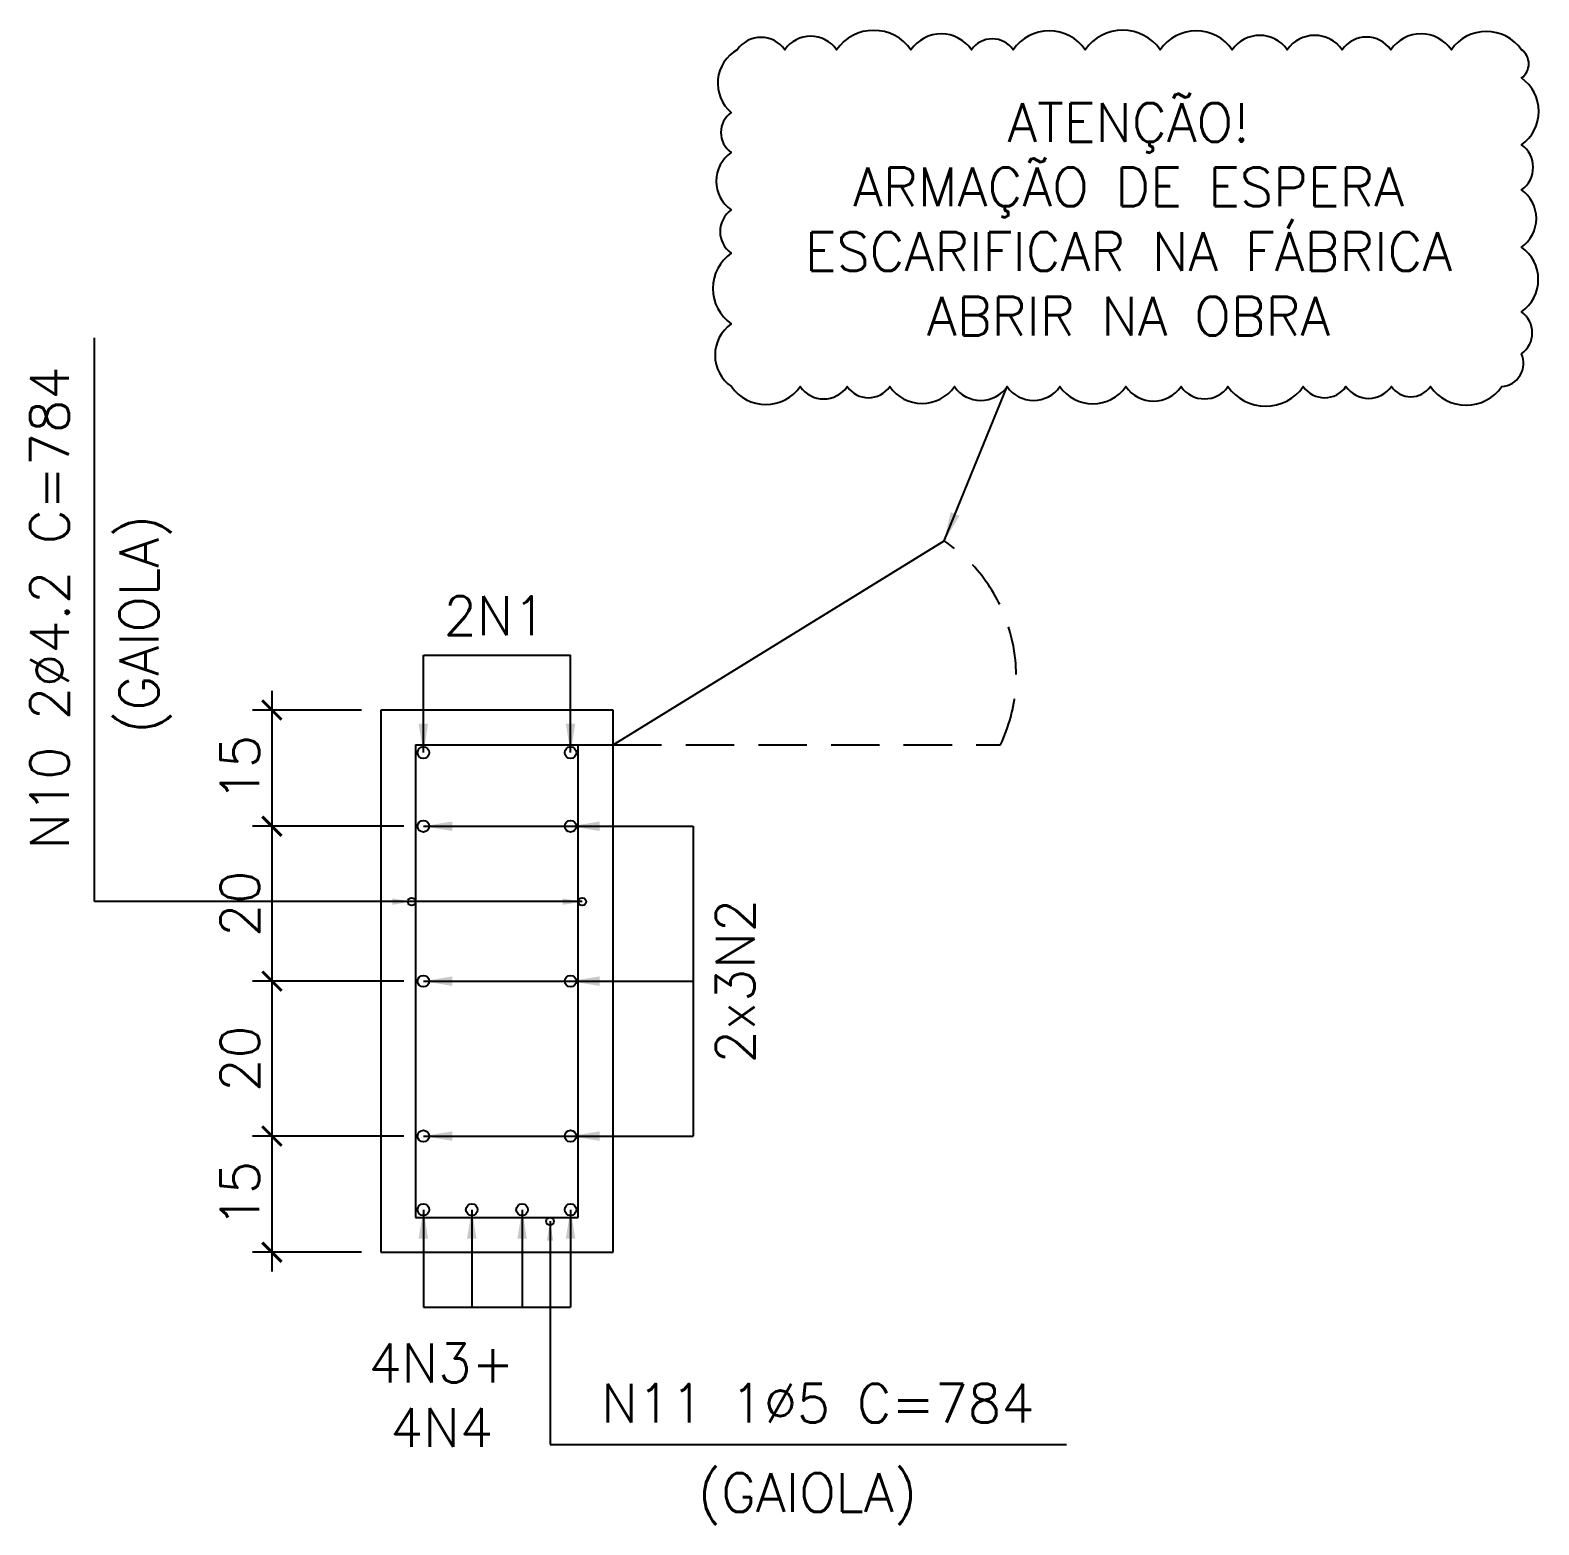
# Model space of a CAD drawing. Header units: centimetres. Extents: x 0 to 6700, y 10 to 1495.
# Drawn here: x 3544 to 3933.5, y 415.6 to 801.5 of the extents above; entities that cross this region are included whole.
import ezdxf
from ezdxf.enums import TextEntityAlignment as Align

# ---------------------------------------------------------------- set-up
doc = ezdxf.new("R2010")
doc.units = ezdxf.units.CM
doc.header["$LTSCALE"] = 50
doc.header["$MEASUREMENT"] = 0
doc.header["$PDMODE"] = 67
doc.linetypes.add('HIDDEN', pattern=[0.375, 0.25, -0.125])
for name, color, linetype in [('COTAS-PRECON', 1, 'Continuous'), ('LINHA-01-PRECON', 1, 'Continuous'), ('LINHA-02-PRECON', 2, 'Continuous'), ('LINHA-04-PRECON', 4, 'Continuous'), ('LINHA-PRECON-TRACEJADA', 1, 'HIDDEN'), ('X1', 2, 'Continuous')]:
    doc.layers.add(name, color=color, linetype=linetype)
doc.styles.add('ROMANS', font='ROMANS.SHX', dxfattribs={"oblique": 15, "height": 3})
doc.styles.get("Standard").update_dxf_attribs({"font": 'romans.shx'})
doc.dimstyles.new('ESC50-25', dxfattribs={"dimscale": 50, "dimtxt": 0.2, "dimasz": 0.1, "dimexe": 0.1, "dimexo": 0.1, "dimgap": 0.065, "dimtad": 1, "dimdec": 1, "dimlfac": 0.5, "dimzin": 12, "dimdsep": 46, "dimtxsty": 'Standard', "dimblk": 'ARCHTICK', "dimcen": 0.09, "dimdle": 0.1, "dimclrd": 256, "dimclre": 256, "dimclrt": 2, "dimaunit": 1, "dimazin": 0, "dimtfac": 1, "dimtdec": 1, "dimtix": 1, "dimtmove": 1, "dimatfit": 3, "dimfxl": 1, "dimtolj": 1, "dimtzin": 0, "dimlwd": -1, "dimlwe": -1, "dimarcsym": 0})
doc.dimstyles.new('ESC50-50', dxfattribs={"dimscale": 50, "dimtxt": 0.2, "dimasz": 0.15, "dimexe": 0.15, "dimexo": 0.15, "dimgap": 0.08, "dimtad": 1, "dimdec": 1, "dimzin": 12, "dimdsep": 46, "dimtxsty": 'Standard', "dimblk": 'ARCHTICK', "dimcen": 0.09, "dimdle": 0.15, "dimclrd": 256, "dimclre": 256, "dimclrt": 2, "dimazin": 3, "dimtfac": 1, "dimtdec": 1, "dimtix": 1, "dimtmove": 2, "dimatfit": 2, "dimfxl": 0.15, "dimtolj": 1, "dimtzin": 0, "dimarcsym": 0})

# ---------------------------------------------------------------- blocks, each defined once
blk = doc.blocks.new('_ArchTick')
at = {"color": 0, "linetype": 'ByBlock', "const_width": 0.15}
blk.add_lwpolyline([(-0.5, -0.5), (0.5, 0.5)], dxfattribs=at)
blk = doc.blocks.new('*D97')
at = {"layer": 'COTAS-PRECON', "transparency": 16777216}
for p, q in [((3606.46, 630.95), (3606.46, 590.95)), ((3629.56, 625.95), (3601.46, 625.95)), ((3640.56, 595.95), (3601.46, 595.95))]:
    blk.add_line(p, q, dxfattribs=at)
at = {"layer": 'Defpoints', "color": 0, "transparency": 16777216}
for p in [(3634.56, 625.95), (3606.46, 595.95), (3645.56, 595.95)]:
    blk.add_point(p, dxfattribs=at)
at = {"layer": 'COTAS-PRECON', "transparency": 16777216, "xscale": 5, "yscale": 5, "zscale": 5}
for p, rotation in [((3606.46, 625.95), 90), ((3606.46, 595.95), 270)]:
    blk.add_blockref('_ArchTick', p, dxfattribs=dict(at, rotation=rotation))
at = {"layer": 'COTAS-PRECON', "color": 2, "transparency": 16777216, "insert": (3598.21, 610.95), "char_height": 10, "attachment_point": 5, "rotation": 90}
blk.add_mtext('\\A1;15', dxfattribs=at)
blk = doc.blocks.new('*D98')
at = {"layer": 'COTAS-PRECON', "transparency": 16777216}
for p, q in [((3606.46, 600.95), (3606.46, 550.95)), ((3640.56, 595.95), (3601.46, 595.95)), ((3640.56, 555.95), (3601.46, 555.95))]:
    blk.add_line(p, q, dxfattribs=at)
at = {"layer": 'Defpoints', "color": 0, "transparency": 16777216}
for p in [(3645.56, 595.95), (3606.46, 555.95), (3645.56, 555.95)]:
    blk.add_point(p, dxfattribs=at)
at = {"layer": 'COTAS-PRECON', "transparency": 16777216, "xscale": 5, "yscale": 5, "zscale": 5}
for p, rotation in [((3606.46, 595.95), 90), ((3606.46, 555.95), 270)]:
    blk.add_blockref('_ArchTick', p, dxfattribs=dict(at, rotation=rotation))
at = {"layer": 'COTAS-PRECON', "color": 2, "transparency": 16777216, "insert": (3598.21, 575.95), "char_height": 10, "attachment_point": 5, "rotation": 90}
blk.add_mtext('\\A1;20', dxfattribs=at)
blk = doc.blocks.new('*D99')
at = {"layer": 'COTAS-PRECON', "transparency": 16777216}
for p, q in [((3606.46, 560.95), (3606.46, 510.95)), ((3640.56, 555.95), (3601.46, 555.95)), ((3640.56, 515.95), (3601.46, 515.95))]:
    blk.add_line(p, q, dxfattribs=at)
at = {"layer": 'Defpoints', "color": 0, "transparency": 16777216}
for p in [(3645.56, 555.95), (3606.46, 515.95), (3645.56, 515.95)]:
    blk.add_point(p, dxfattribs=at)
at = {"layer": 'COTAS-PRECON', "transparency": 16777216, "xscale": 5, "yscale": 5, "zscale": 5}
for p, rotation in [((3606.46, 555.95), 90), ((3606.46, 515.95), 270)]:
    blk.add_blockref('_ArchTick', p, dxfattribs=dict(at, rotation=rotation))
at = {"layer": 'COTAS-PRECON', "color": 2, "transparency": 16777216, "insert": (3598.21, 535.95), "char_height": 10, "attachment_point": 5, "rotation": 90}
blk.add_mtext('\\A1;20', dxfattribs=at)
blk = doc.blocks.new('*D100')
at = {"layer": 'COTAS-PRECON', "transparency": 16777216}
for p, q in [((3606.46, 520.95), (3606.46, 480.95)), ((3640.56, 515.95), (3601.46, 515.95)), ((3629.56, 485.95), (3601.46, 485.95))]:
    blk.add_line(p, q, dxfattribs=at)
at = {"layer": 'Defpoints', "color": 0, "transparency": 16777216}
for p in [(3645.56, 515.95), (3606.46, 485.95), (3634.56, 485.95)]:
    blk.add_point(p, dxfattribs=at)
at = {"layer": 'COTAS-PRECON', "transparency": 16777216, "xscale": 5, "yscale": 5, "zscale": 5}
for p, rotation in [((3606.46, 515.95), 90), ((3606.46, 485.95), 270)]:
    blk.add_blockref('_ArchTick', p, dxfattribs=dict(at, rotation=rotation))
at = {"layer": 'COTAS-PRECON', "color": 2, "transparency": 16777216, "insert": (3598.21, 500.95), "char_height": 10, "attachment_point": 5, "rotation": 90}
blk.add_mtext('\\A1;15', dxfattribs=at)

msp = doc.modelspace()

# ---------------------------------------------------------------- linework, layer by layer
at = {"layer": 'COTAS-PRECON'}
msp.add_lwpolyline([(3929.06, 796.448, 0.5205671), (3910.97, 796.448, 0.5205671), (3895.32, 796.448, 0.5205671), (3882.782, 796.448, 0.5205671), (3868.591, 796.448, 0.5205671), (3854.4, 796.448, 0.5205671), (3835.806, 796.448, 0.5205671), (3816.455, 796.448, 0.5205671), (3797.814, 796.448, 0.5205671), (3787.082, 796.448, 0.5205671), (3771.445, 796.448, 0.5205671), (3752.266, 796.448, 0.5205671), (3738.849, 796.448, 0.5205671), (3726.61, 796.448, 0.5205671), (3725.06, 780.222, 0.5205671), (3725.06, 769.92, 0.5205671), (3725.06, 755.062, 0.5205671), (3725.06, 743.902, 0.5205671), (3725.06, 725.648, 0.5205671), (3725.087, 709.448, 0.5205671), (3742.849, 709.448, 0.5205671), (3754.998, 709.448, 0.5205671), (3765.964, 709.448, 0.5205671), (3782.659, 709.448, 0.5205671), (3796.273, 709.448, 0.5205671), (3809.9, 709.448, 0.5205671), (3826.925, 709.448, 0.5205671), (3841.178, 709.448, 0.5205671), (3853.295, 709.448, 0.5205671), (3872.737, 709.448, 0.5205671), (3883.759, 709.448, 0.5205671), (3895.472, 709.448, 0.5205671), (3905.553, 709.448, 0.5205671), (3923.995, 709.448, 0.5205671), (3929.06, 717.948, 0.5205671), (3929.06, 728.735, 0.5205671), (3929.06, 745.483, 0.5205671), (3929.06, 760.251, 0.5205671), (3929.06, 771.899, 0.5205671), (3929.06, 789.14, 0.5205671)], format="xyb", close=True, dxfattribs=at)
at = {"layer": 'LINHA-02-PRECON'}
for p, q in [((3694.56, 625.948), (3634.56, 625.948)), ((3634.56, 625.948), (3634.56, 485.948)), ((3694.56, 485.948), (3694.56, 625.948)), ((3634.56, 485.948), (3694.56, 485.948))]:
    msp.add_line(p, q, dxfattribs=at)
at = {"layer": 'LINHA-04-PRECON'}
for p, q in [((3694.56, 616.948), (3780.025, 669.636)), ((3643.56, 616.948), (3643.56, 494.948)), ((3643.56, 616.948), (3694.56, 616.948)), ((3685.56, 494.948), (3685.56, 616.948)), ((3643.56, 494.948), (3685.56, 494.948))]:
    msp.add_line(p, q, dxfattribs=at)
for centre, radius in [((3645.56, 614.948), 1.5), ((3683.56, 614.948), 1.5), ((3645.56, 595.948), 1.5), ((3683.56, 595.948), 1.5), ((3642.56, 576.479), 1), ((3686.56, 576.479), 1), ((3645.56, 555.948), 1.5), ((3683.56, 555.948), 1.5), ((3645.56, 515.948), 1.5), ((3683.56, 515.948), 1.5), ((3645.56, 496.948), 1.5), ((3658.06, 496.948), 1.5), ((3671.06, 496.948), 1.5), ((3678.268, 493.948), 1), ((3683.56, 496.948), 1.5)]:
    msp.add_circle(centre, radius, dxfattribs=at)
at = {"layer": 'LINHA-PRECON-TRACEJADA'}
msp.add_line((3694.56, 616.948), (3794.56, 616.948), dxfattribs=at)
msp.add_arc((3756.744, 634.865), 41.845, 334.64844, 56.19616, dxfattribs=at)

# ---------------------------------------------------------------- texts
at = {"layer": 'LINHA-01-PRECON', "color": 2, "char_height": 10, "attachment_point": 5}
for s, insert in [('\\A1;{\\C4;ATENÇÃO!}\\PARMAÇÃO DE ESPERA\\PESCARIFICAR NA FÁBRICA\\PABRIR NA OBRA', (3827.64, 752.669)), ('\\A1;2N1', (3664.06, 650.319)), ('\\A1;4N3+\\P4N4', (3650.251, 449.031)), ('\\A1;(GAIOLA)', (3744.719, 422.248))]:
    msp.add_mtext(s, dxfattribs=dict(at, insert=insert))
at = {"layer": 'LINHA-01-PRECON', "color": 2, "char_height": 10, "attachment_point": 5, "rotation": 90}
for s, insert in [('\\A1;(GAIOLA)', (3573.819, 648.092)), ('\\A1;2x3N2', (3726.09, 555.948))]:
    msp.add_mtext(s, dxfattribs=dict(at, insert=insert))
at = {"layer": 'X1', "style": 'ROMANS'}
msp.add_text('N10 2%%C4.2 C=784', height=10, rotation=90, dxfattribs=at).set_placement((3554.049, 652.277), align=Align.CENTER)
msp.add_text('N11 1%%C5 C=784', height=10, dxfattribs=at).set_placement((3747.387, 441.96), align=Align.CENTER)

# ---------------------------------------------------------------- dimensions: what is measured, and where the dimension line sits
at = {"layer": 'COTAS-PRECON'}
for base, p1, p2, picture, middle in [((3606.465, 595.948), (3634.56, 625.948), (3645.56, 595.948), '*D97', (3598.215, 610.948)), ((3606.465, 555.948), (3645.56, 595.948), (3645.56, 555.948), '*D98', (3598.215, 575.948)), ((3606.465, 515.948), (3645.56, 555.948), (3645.56, 515.948), '*D99', (3598.215, 535.948)), ((3606.465, 485.948), (3645.56, 515.948), (3634.56, 485.948), '*D100', (3598.215, 500.948))]:
    dim = msp.add_linear_dim(base=base, p1=p1, p2=p2, angle=90, dimstyle='ESC50-25', dxfattribs=at)
    dim.commit()
    dim.dimension.update_dxf_attribs({"geometry": picture, "text_midpoint": middle})

# ---------------------------------------------------------------- leaders
for points, dimstyle, override in [([(3686.56, 576.479), (3560.688, 576.479), (3560.688, 722.02)], 'ESC50-25', {"dimgap": 0.065, "dimtad": 1}), ([(3642.56, 576.479), (3560.688, 576.479), (3560.688, 684.49)], 'ESC50-25', {"dimgap": 0.065, "dimtad": 1}), ([(3645.56, 614.948), (3645.56, 640.087), (3683.56, 640.087)], 'ESC50-50', {"dimgap": 0.08, "dimtad": 0}), ([(3683.56, 614.948), (3683.56, 640.087)], 'ESC50-50', {"dimgap": 0.08, "dimtad": 0}), ([(3645.56, 595.948), (3715.227, 595.948), (3715.227, 515.948)], 'ESC50-50', {"dimgap": 0.08, "dimtad": 0}), ([(3683.56, 595.948), (3715.227, 595.948)], 'ESC50-50', {"dimgap": 0.08, "dimtad": 0}), ([(3645.56, 555.948), (3715.227, 555.948)], 'ESC50-50', {"dimgap": 0.08, "dimtad": 0}), ([(3683.56, 555.948), (3715.227, 555.948)], 'ESC50-50', {"dimgap": 0.08, "dimtad": 0}), ([(3645.56, 515.948), (3715.227, 515.948)], 'ESC50-50', {"dimgap": 0.08, "dimtad": 0}), ([(3683.56, 515.948), (3715.227, 515.948)], 'ESC50-50', {"dimgap": 0.08, "dimtad": 0}), ([(3645.56, 496.948), (3645.56, 471.809), (3683.56, 471.809)], 'ESC50-50', {"dimgap": 0.08, "dimtad": 0}), ([(3658.06, 496.948), (3658.06, 471.809)], 'ESC50-50', {"dimgap": 0.08, "dimtad": 0}), ([(3671.06, 496.948), (3671.06, 471.809)], 'ESC50-50', {"dimgap": 0.08, "dimtad": 0}), ([(3683.56, 496.948), (3683.56, 471.809)], 'ESC50-50', {"dimgap": 0.08, "dimtad": 0}), ([(3678.268, 493.948), (3678.268, 436.363), (3811.572, 436.363)], 'ESC50-25', {"dimgap": 0.065, "dimtad": 1})]:
    msp.add_leader(points, dimstyle=dimstyle, override=override, dxfattribs=at)
at = {"layer": 'LINHA-01-PRECON'}
msp.add_leader([(3780.025, 669.636), (3796.273, 709.448)], dimstyle='ESC50-50', override={"dimgap": 0.08, "dimtad": 0}, dxfattribs=at)

doc.saveas('drawing.dxf')
